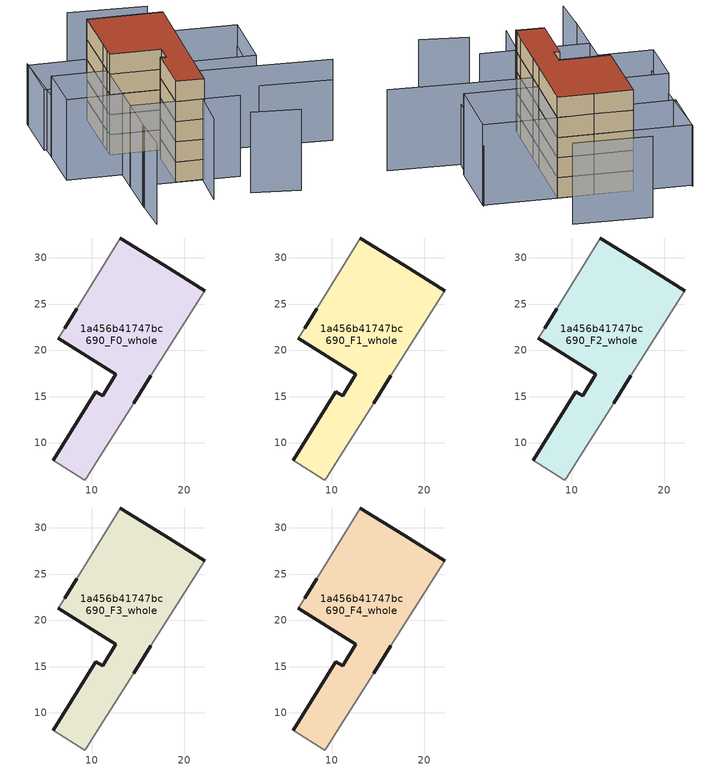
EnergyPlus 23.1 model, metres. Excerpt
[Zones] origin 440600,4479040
1a456b41747bc690_F0_whole
 floor ground (EU_floor_Construction): 14.51,14.28 16.39,17.25 22.23,26.47 17.82,29.2 13.06,32.16 8.37,24.52 7.07,22.41 6.39,21.29 12.58,17.43 11.16,15.08 10.4,15.53 5.81,8.11 9.25,5.98 9.48,6.34 10.83,8.47 z0
 wall outside (EU_wall_Construction): 16.39,17.25 14.51,14.28 / 5.81,8.11 10.4,15.53 11.16,15.08 12.58,17.43 6.39,21.29 / 7.07,22.41 8.37,24.52 / 13.06,32.16 17.82,29.2 22.23,26.47 z0:3
 wall adiabatic (EU_wall_Construction): 22.23,26.47 16.39,17.25 / 14.51,14.28 10.83,8.47 9.48,6.34 9.25,5.98 5.81,8.11 / 6.39,21.29 7.07,22.41 / 8.37,24.52 13.06,32.16 z0:3
1a456b41747bc690_F1_whole
 floor to 1a456b41747bc690_F0_whole (EU_floor_Construction): 14.51,14.28 16.39,17.25 22.23,26.47 17.81,29.2 13.06,32.16 8.37,24.52 7.07,22.41 6.39,21.29 12.58,17.43 11.16,15.08 10.4,15.53 5.81,8.11 9.25,5.98 9.48,6.34 10.83,8.47 z3
 wall outside (EU_wall_Construction): 16.39,17.25 14.51,14.28 / 5.81,8.11 10.4,15.53 11.16,15.08 12.58,17.43 6.39,21.29 / 7.07,22.41 8.37,24.52 / 13.06,32.16 17.82,29.2 22.23,26.47 z3:6
 wall adiabatic (EU_wall_Construction): 22.23,26.47 16.39,17.25 / 14.51,14.28 10.83,8.47 9.48,6.34 9.25,5.98 5.81,8.11 / 6.39,21.29 7.07,22.41 / 8.37,24.52 13.06,32.16 z3:6
1a456b41747bc690_F2_whole
 floor to 1a456b41747bc690_F1_whole (EU_floor_Construction): 14.51,14.28 16.39,17.25 22.23,26.47 17.81,29.2 13.06,32.16 8.37,24.52 7.07,22.41 6.39,21.29 12.58,17.43 11.16,15.08 10.4,15.53 5.81,8.11 9.25,5.98 9.48,6.34 10.83,8.47 z6
 wall outside (EU_wall_Construction): 16.39,17.25 14.51,14.28 / 5.81,8.11 10.4,15.53 11.16,15.08 12.58,17.43 6.39,21.29 / 7.07,22.41 8.37,24.52 / 13.06,32.16 17.82,29.2 22.23,26.47 z6:9
 wall adiabatic (EU_wall_Construction): 22.23,26.47 16.39,17.25 / 14.51,14.28 10.83,8.47 9.48,6.34 9.25,5.98 5.81,8.11 / 6.39,21.29 7.07,22.41 / 8.37,24.52 13.06,32.16 z6:9
1a456b41747bc690_F3_whole
 floor to 1a456b41747bc690_F2_whole (EU_floor_Construction): 14.51,14.28 16.39,17.25 22.23,26.47 17.81,29.2 13.06,32.16 8.37,24.52 7.07,22.41 6.39,21.29 12.58,17.43 11.16,15.08 10.4,15.53 5.81,8.11 9.25,5.98 9.48,6.34 10.83,8.47 z9
 wall outside (EU_wall_Construction): 16.39,17.25 14.51,14.28 / 5.81,8.11 10.4,15.53 11.16,15.08 12.58,17.43 6.39,21.29 / 7.07,22.41 8.37,24.52 / 13.06,32.16 17.82,29.2 22.23,26.47 z9:12
 wall adiabatic (EU_wall_Construction): 22.23,26.47 16.39,17.25 / 14.51,14.28 10.83,8.47 9.48,6.34 9.25,5.98 5.81,8.11 / 6.39,21.29 7.07,22.41 / 8.37,24.52 13.06,32.16 z9:12
1a456b41747bc690_F4_whole
 floor to 1a456b41747bc690_F3_whole (EU_floor_Construction): 14.51,14.28 16.39,17.25 22.23,26.47 17.81,29.2 13.06,32.16 8.37,24.52 7.07,22.41 6.39,21.29 12.58,17.43 11.16,15.08 10.4,15.53 5.81,8.11 9.25,5.98 9.48,6.34 10.83,8.47 z12
 wall outside (EU_wall_Construction): 16.39,17.25 14.51,14.28 / 5.81,8.11 10.4,15.53 11.16,15.08 12.58,17.43 6.39,21.29 / 7.07,22.41 8.37,24.52 / 13.06,32.16 17.82,29.2 22.23,26.47 z12:15
 wall adiabatic (EU_wall_Construction): 22.23,26.47 16.39,17.25 / 14.51,14.28 10.83,8.47 9.48,6.34 9.25,5.98 5.81,8.11 / 6.39,21.29 7.07,22.41 / 8.37,24.52 13.06,32.16 z12:15
 roof outside (EU_roof_Construction): 17.82,29.2 22.23,26.47 16.39,17.25 14.51,14.28 10.83,8.47 9.48,6.34 9.25,5.98 5.81,8.11 10.4,15.53 11.16,15.08 12.58,17.43 6.39,21.29 7.07,22.41 8.37,24.52 13.06,32.16 z15
shading: 10.31,-1.84 15.81,-6.17 / 0.4,11.49 13.55,3.3 / 5.12,0.17 14.52,14.31 / 14.52,14.31 31.49,3.02 / -3.14,5.72 -6.51,-0.29 / 27.24,34.36 17.87,40.48 / 2.68,15.21 -3.59,4.96 / 16.31,17.13 22.29,26.56 / 22.29,26.56 31.15,20.94 / 31.15,20.94 25.18,11.51 / 25.18,11.51 16.31,17.13 / 7.12,22.48 2.68,15.21 / 2.68,15.21 -4.03,19.31 / -4.03,19.31 0.41,26.57 / 0.41,26.57 7.12,22.48 z0:12; 31.45,3.01 22.92,8.71 / 22.92,8.71 31.26,21.2 / 6.31,36.93 -3.79,19.17 / 13.08,32.2 8.37,24.52 / 8.37,24.52 1.33,28.84 / 1.33,28.84 6.04,36.52 / 6.04,36.52 13.08,32.2 z0:9
[Building]
EU S2 Campaign: North Axis=0; Terrain=City; Solar Distribution=FullExterior
[Site:Location]
Madrid: Latitude=40.5; Longitude=-3.5; Time Zone=1; Elevation=609
[SizingPeriod:WeatherFileDays]
AnnualSizingPeriod: Begin Month=1; Begin Day of Month=1; End Month=12; End Day of Month=31; Day of Week for Start Day=Monday; Use Weather File Daylight Saving Period=No; Use Weather File Rain and Snow Indicators=No
[MATERIAL]
EU_InternalMass_Material: Roughness=MediumRough; Thickness=0.1; Conductivity=1; Density=1800; Specific Heat=900; Thermal Absorptance=0.9; Solar Absorptance=0.7; Visible Absorptance=0.7
[MATERIAL:NOMASS] Roughness=MediumRough; Thermal Absorptance=0.9; Solar Absorptance=0.7; Visible Absorptance=0.7
Name | Thermal Resistance
EU_wall_NoMass | 0.459673
EU_roof_NoMass | 0.495815
EU_floor_NoMass | 0.788942
[CONSTRUCTION]
EU_wall_Construction: EU_wall_NoMass
EU_roof_Construction: EU_roof_NoMass
EU_floor_Construction: EU_floor_NoMass
EU_InternalMass_Construction: EU_InternalMass_Material
[ZONE] Type=1; Multiplier=1; Ceiling Height=autocalculate; Floor Area=autocalculate; Part of Total Floor Area=Yes
Name | Volume
1a456b41747bc690_F0_whole | 543.854
1a456b41747bc690_F1_whole; 1a456b41747bc690_F2_whole; 1a456b41747bc690_F3_whole; 1a456b41747bc690_F4_whole | 543.853
[INTERNALMASS] Construction=EU_InternalMass_Construction; Surface Area=181.285
Name | Zone or ZoneList
1a456b41747bc690_F0_whole_EU_InternalMass | 1a456b41747bc690_F0_whole
1a456b41747bc690_F1_whole_EU_InternalMass | 1a456b41747bc690_F1_whole
1a456b41747bc690_F2_whole_EU_InternalMass | 1a456b41747bc690_F2_whole
1a456b41747bc690_F3_whole_EU_InternalMass | 1a456b41747bc690_F3_whole
1a456b41747bc690_F4_whole_EU_InternalMass | 1a456b41747bc690_F4_whole
[OTHEREQUIPMENT] Fuel Type=Electricity; Design Level Calculation Method=Watts/Area; Power per Zone Floor Area=1; Fraction Latent=0; Fraction Radiant=0; Fraction Lost=0; Carbon Dioxide Generation Rate=0; EndUse Subcategory=EU_Step8_InternalGains
Name | Zone or ZoneList or Space or SpaceList | Schedule
EU_Step8_InternalGain_1a456b41747bc690_F0_whole_f000 | 1a456b41747bc690_F0_whole | EU_Step8_GainSchedule_1a456b41747bc690_F0_whole_f000
EU_Step8_InternalGain_1a456b41747bc690_F1_whole_f000 | 1a456b41747bc690_F1_whole | EU_Step8_GainSchedule_1a456b41747bc690_F1_whole_f000
EU_Step8_InternalGain_1a456b41747bc690_F2_whole_f000 | 1a456b41747bc690_F2_whole | EU_Step8_GainSchedule_1a456b41747bc690_F2_whole_f000
EU_Step8_InternalGain_1a456b41747bc690_F3_whole_f000 | 1a456b41747bc690_F3_whole | EU_Step8_GainSchedule_1a456b41747bc690_F3_whole_f000
EU_Step8_InternalGain_1a456b41747bc690_F4_whole_f000 | 1a456b41747bc690_F4_whole | EU_Step8_GainSchedule_1a456b41747bc690_F4_whole_f000
[ZONEVENTILATION:DESIGNFLOWRATE] Schedule=EU_AlwaysOn; Design Flow Rate Calculation Method=AirChanges/Hour; Air Changes per Hour=0.719161; Ventilation Type=Natural; Fan Pressure Rise=0; Fan Total Efficiency=1; Constant Term Coefficient=1; Temperature Term Coefficient=0; Velocity Term Coefficient=0; Velocity Squared Term Coefficient=0; Minimum Indoor Temperature=-100; Maximum Indoor Temperature=100; Delta Temperature=-100; Minimum Outdoor Temperature=-100; Maximum Outdoor Temperature=100; Maximum Wind Speed=40
Name | Zone or ZoneList or Space or SpaceList
EU_ConstantAir_1a456b41747bc690_F0_whole | 1a456b41747bc690_F0_whole
EU_ConstantAir_1a456b41747bc690_F1_whole | 1a456b41747bc690_F1_whole
EU_ConstantAir_1a456b41747bc690_F2_whole | 1a456b41747bc690_F2_whole
EU_ConstantAir_1a456b41747bc690_F3_whole | 1a456b41747bc690_F3_whole
EU_ConstantAir_1a456b41747bc690_F4_whole | 1a456b41747bc690_F4_whole
[HVACTEMPLATE:THERMOSTAT] Constant Heating Setpoint=20; Constant Cooling Setpoint=50
EU_HeatOnly_1a456b41747bc690_F0_whole; EU_HeatOnly_1a456b41747bc690_F1_whole; EU_HeatOnly_1a456b41747bc690_F2_whole; EU_HeatOnly_1a456b41747bc690_F3_whole; EU_HeatOnly_1a456b41747bc690_F4_whole
[HVACTEMPLATE:ZONE:IDEALLOADSAIRSYSTEM] System Availability Schedule=EU_AlwaysOn; Maximum Heating Supply Air Temperature=50; Minimum Cooling Supply Air Temperature=13; Maximum Heating Supply Air Humidity Ratio=0.0156; Minimum Cooling Supply Air Humidity Ratio=0.0077; Heating Limit=NoLimit; Cooling Limit=NoLimit; Heating Availability Schedule=EU_AlwaysOn; Cooling Availability Schedule=EU_CoolingOff; Dehumidification Control Type=ConstantSensibleHeatRatio; Cooling Sensible Heat Ratio=0.7; Dehumidification Setpoint=60; Humidification Control Type=None; Humidification Setpoint=30; Outdoor Air Method=None; Outdoor Air Flow Rate per Person=0.00944; Outdoor Air Flow Rate per Zone Floor Area=0; Outdoor Air Flow Rate per Zone=0; Demand Controlled Ventilation Type=None; Outdoor Air Economizer Type=NoEconomizer; Heat Recovery Type=None; Sensible Heat Recovery Effectiveness=0.7; Latent Heat Recovery Effectiveness=0.65
Name | Template Thermostat
1a456b41747bc690_F0_whole | EU_HeatOnly_1a456b41747bc690_F0_whole
1a456b41747bc690_F1_whole | EU_HeatOnly_1a456b41747bc690_F1_whole
1a456b41747bc690_F2_whole | EU_HeatOnly_1a456b41747bc690_F2_whole
1a456b41747bc690_F3_whole | EU_HeatOnly_1a456b41747bc690_F3_whole
1a456b41747bc690_F4_whole | EU_HeatOnly_1a456b41747bc690_F4_whole
[SIZING:ZONE] Zone Cooling Design Supply Air Temperature Input Method=SupplyAirTemperature; Zone Cooling Design Supply Air Temperature=13; Zone Heating Design Supply Air Temperature Input Method=SupplyAirTemperature; Zone Heating Design Supply Air Temperature=50; Zone Cooling Design Supply Air Humidity Ratio=0.008; Zone Heating Design Supply Air Humidity Ratio=0.008; Cooling Design Air Flow Method=DesignDay; Cooling Design Air Flow Rate=0; Cooling Minimum Air Flow per Zone Floor Area=0.000762; Cooling Minimum Air Flow=0; Cooling Minimum Air Flow Fraction=0.2; Heating Design Air Flow Method=DesignDay; Heating Design Air Flow Rate=0; Heating Maximum Air Flow per Zone Floor Area=0.002032; Heating Maximum Air Flow=0.141576; Heating Maximum Air Flow Fraction=0.3; Account for Dedicated Outdoor Air System=No; Dedicated Outdoor Air System Control Strategy=NeutralSupplyAir; Dedicated Outdoor Air Low Setpoint Temperature for Design=autosize; Dedicated Outdoor Air High Setpoint Temperature for Design=autosize; Zone Load Sizing Method=Sensible Load Only No Latent Load; Zone Latent Cooling Design Supply Air Humidity Ratio Input Method=HumidityRatioDifference; Zone Cooling Design Supply Air Humidity Ratio Difference=0.005; Zone Latent Heating Design Supply Air Humidity Ratio Input Method=HumidityRatioDifference; Zone Humidification Design Supply Air Humidity Ratio Difference=0.005
1a456b41747bc690_F0_whole; 1a456b41747bc690_F1_whole; 1a456b41747bc690_F2_whole; 1a456b41747bc690_F3_whole; 1a456b41747bc690_F4_whole
[SCHEDULE:CONSTANT]
Name | Hourly Value
EU_AlwaysOn | 1
EU_CoolingOff | 0
[SCHEDULE:FILE] Column Number=1; Rows to Skip at Top=0; Number of Hours of Data=8760; Column Separator=Comma; Interpolate to Timestep=No; Minutes per Item=60; Adjust Schedule for Daylight Savings=Yes
Name | File
EU_Step8_GainSchedule_1a456b41747bc690_F0_whole_f000 | ../../schedules/1a456b41747bc690/1a456b41747bc690_F0_whole_f000_gain.csv
EU_Step8_GainSchedule_1a456b41747bc690_F1_whole_f000 | ../../schedules/1a456b41747bc690/1a456b41747bc690_F1_whole_f000_gain.csv
EU_Step8_GainSchedule_1a456b41747bc690_F2_whole_f000 | ../../schedules/1a456b41747bc690/1a456b41747bc690_F2_whole_f000_gain.csv
EU_Step8_GainSchedule_1a456b41747bc690_F3_whole_f000 | ../../schedules/1a456b41747bc690/1a456b41747bc690_F3_whole_f000_gain.csv
EU_Step8_GainSchedule_1a456b41747bc690_F4_whole_f000 | ../../schedules/1a456b41747bc690/1a456b41747bc690_F4_whole_f000_gain.csv
